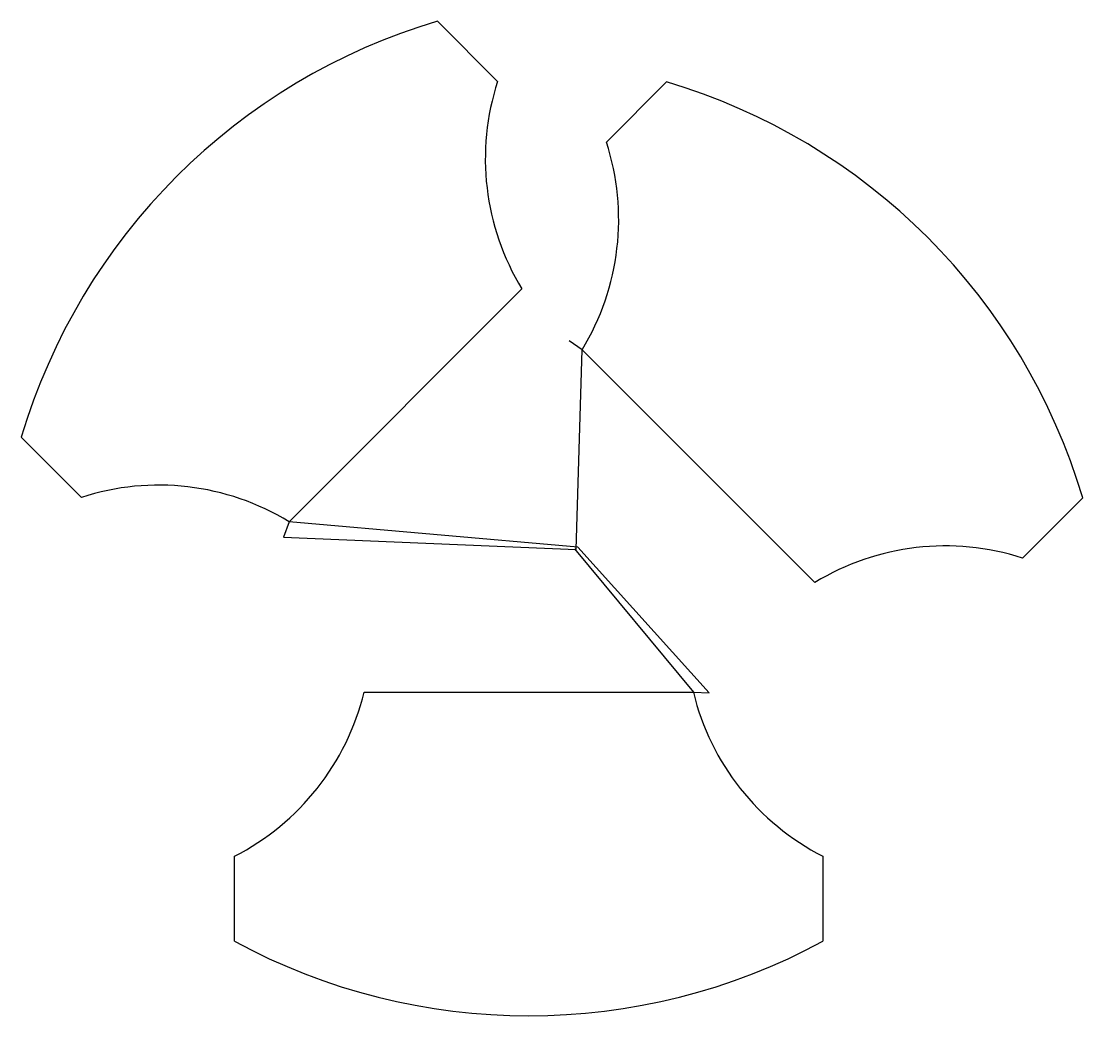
# Model space of a CAD drawing. Header units: metres. Extents: x 218 to 578, y 19 to 357.
import ezdxf

# ---------------------------------------------------------------- set-up
doc = ezdxf.new("R2010")
doc.units = ezdxf.units.M

msp = doc.modelspace()

# ---------------------------------------------------------------- linework, layer by layer
at = {"layer": 'TOOL_0'}
for p, q in [((359.008, 357.215), (379.453, 336.77)), ((416.458, 316.117), (436.903, 336.562)), ((387.725, 266.202), (308.599, 187.076)), ((408.185, 245.55), (403.781, 248.519)), ((406.159, 177.631), (408.186, 245.55)), ((487.311, 166.424), (408.185, 245.55)), ((238.032, 195.349), (217.587, 215.794)), ((578.324, 195.141), (557.879, 174.696)), ((308.599, 187.076), (306.73, 181.848)), ((406.681, 178.383), (308.6, 187.077)), ((306.73, 181.848), (406.159, 177.631)), ((405.575, 177.796), (445.99, 129.102)), ((451.379, 128.864), (406.681, 178.383)), ((334.088, 129.102), (445.989, 129.102)), ((445.989, 129.102), (451.379, 128.864)), ((290.038, 44.441), (290.039, 73.354)), ((490.039, 73.354), (490.039, 44.44))]:
    msp.add_line(p, q, dxfattribs=at)
for centre, radius, start, end in [((418.932, 155.871), 210.073, 106.57406, 163.42628), ((460.386, 310.489), 85.093, 162.01007, 211.36238), ((376.98, 135.217), 210.073, 16.57406, 73.42628), ((335.525, 289.836), 85.093, 328.6382, 17.98993), ((264.314, 114.416), 85.093, 58.6382, 107.99057), ((531.598, 93.763), 85.093, 72.01007, 121.36238), ((251.394, 149.166), 85.093, 297.01011, 346.3619), ((528.684, 149.166), 85.093, 193.6381, 242.98989), ((390.039, 229.184), 210.072, 241.57341, 298.42622)]:
    msp.add_arc(centre, radius, start, end, dxfattribs=at)

doc.saveas('drawing.dxf')
